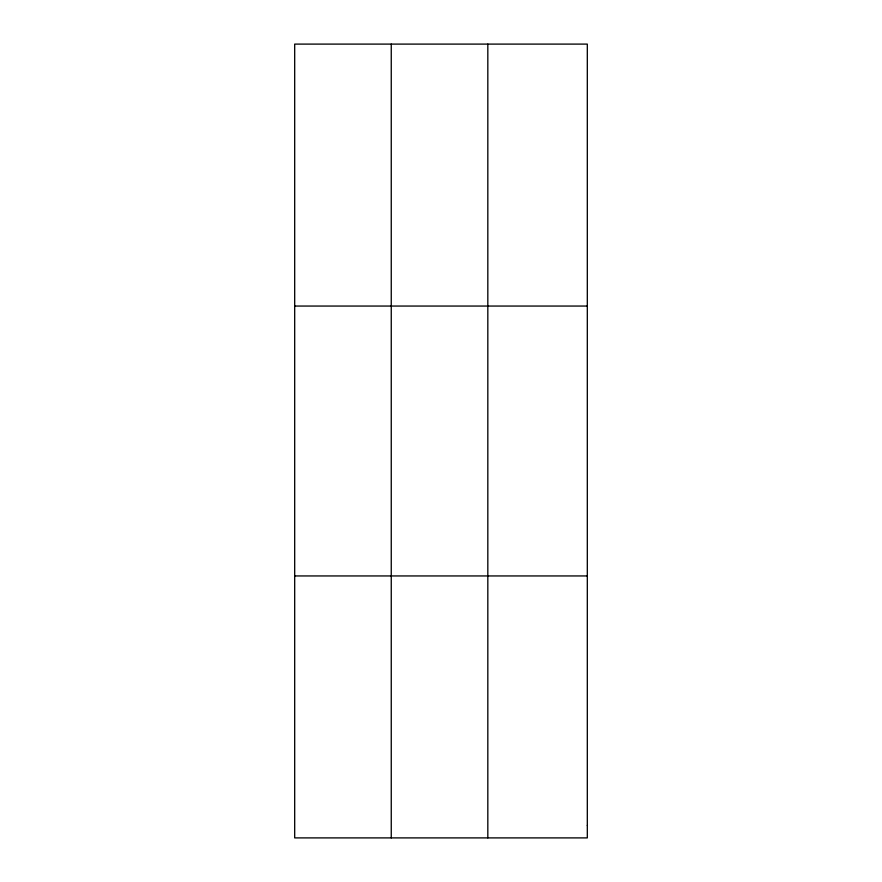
<?xml version="1.0" encoding="UTF-8"?>
<svg xmlns="http://www.w3.org/2000/svg" width="882" height="882" viewBox="0 0 882 882"><rect width="100%" height="100%" fill="white"/><g stroke="black" fill="none" stroke-linecap="round" stroke-linejoin="round"><path stroke-width="1.32" d="M487.823 44.1L487.823 837.9M294.687 306.054L587.313 306.054M294.687 575.946L587.313 575.946M391.255 44.1L391.255 837.9M587.313 825.431L587.313 837.9L294.687 837.9L294.687 44.1L587.313 44.1L587.313 825.431"/></g></svg>
